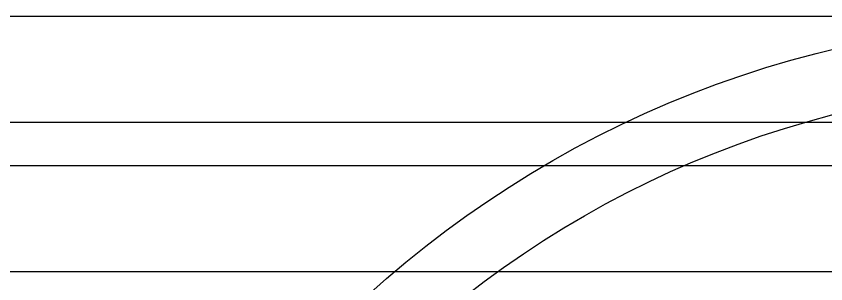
# Model space of a CAD drawing. Header units: millimetres. Extents: x 547 to 3706, y -10485 to 2068.
# Drawn here: x 1482.9 to 1559.1, y -1023.7 to -998.5 of the extents above; entities that cross this region are included whole.
import ezdxf

# ---------------------------------------------------------------- set-up
doc = ezdxf.new("R2010")
doc.units = ezdxf.units.MM
doc.header["$LTSCALE"] = 16.335
doc.layers.get('0').update_dxf_attribs({"linetype": 'CONTINUOUS'})

msp = doc.modelspace()

# ---------------------------------------------------------------- linework, layer by layer
at = {"color": 7, "linetype": 'Continuous'}
for p, q in [((1352.192, -998.498), (1676.893, -998.498)), ((1351.993, -1008.498), (1677.093, -1008.498)), ((1677.826, -1012.619), (1351.26, -1012.619)), ((1683.068, -1022.619), (1346.017, -1022.619))]:
    msp.add_line(p, q, dxfattribs=at)
for radius in [100, 94]:
    msp.add_circle((1583.194, -1098.857), radius)

doc.saveas('drawing.dxf')
